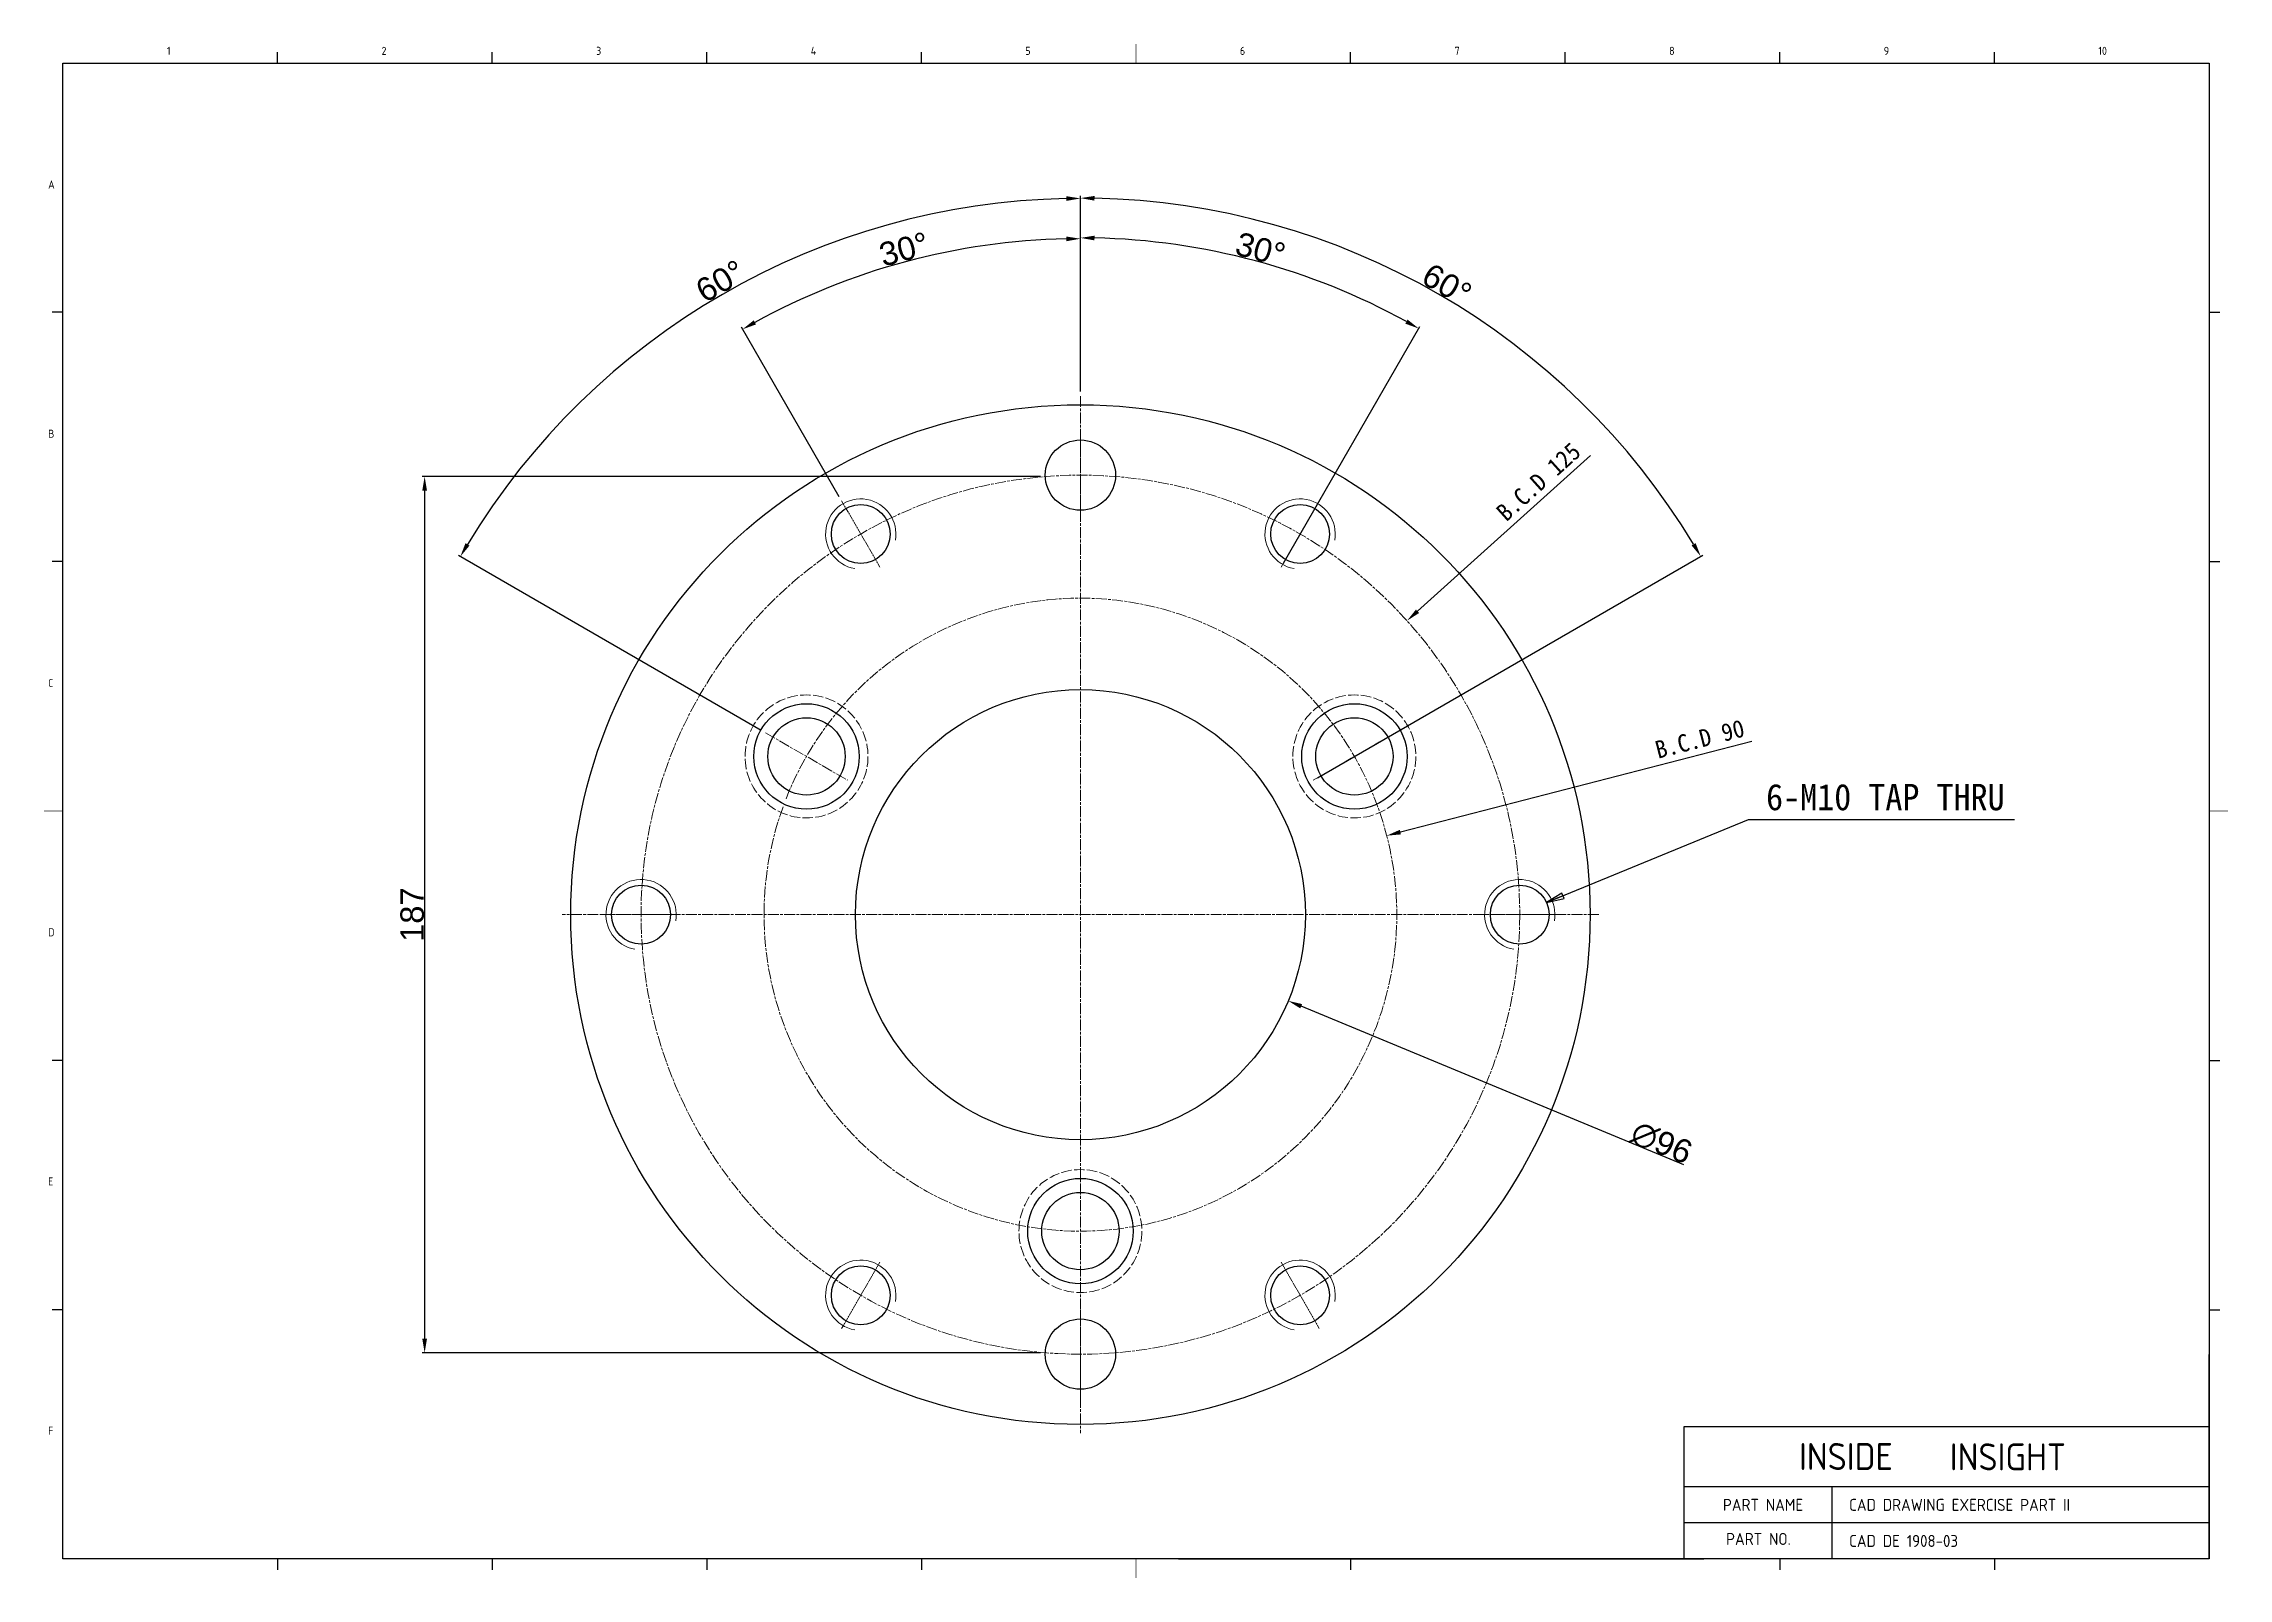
# Model space of a CAD drawing. Header units: millimetres. Extents: x 2015 to 2481, y 1948 to 2275.
import ezdxf

# ---------------------------------------------------------------- set-up
doc = ezdxf.new("R2010")
doc.units = ezdxf.units.MM
for name, pattern in [('D2', [11.2, 8, -0.8, 0.4, -0.8, 0.4, -0.8]), ('DC19051-050-06-B-003_PLATE B$0$CHAIN', [0.3543, 0.2362, -0.0295, 0.0591, -0.0295]), ('DC19051-050-06-B-003_PLATE B$0$DASHED', [0.2068, 0.1655, -0.0413])]:
    doc.linetypes.add(name, pattern=pattern)
doc.layers.add('3', color=3, linetype='D2')
doc.layers.add('DC19051-050-06-B-003_PLATE B$0$1', color=1, linetype='DC19051-050-06-B-003_PLATE B$0$CHAIN', lineweight=9, true_color=0xff0000)
doc.layers.add('DC19051-050-06-B-003_PLATE B$0$2', color=6, linetype='DC19051-050-06-B-003_PLATE B$0$DASHED', lineweight=18, true_color=0xff00ff)
for name, color, linetype, lineweight in [('DC19051-050-06-B-003_PLATE B$0$4', 7, 'Continuous', 9), ('DC19051-050-06-B-003_PLATE B$0$7', 7, 'Continuous', 30), ('DIMENSION', 3, 'Continuous', 25)]:
    doc.layers.add(name, color=color, linetype=linetype, lineweight=lineweight)
doc.styles.add('A', font='GENISO', dxfattribs={"bigfont": 'WHGTXT'})
doc.styles.add('DC19051-050-06-B-003_PLATE B$0$주 문자 (MNL)_3', font='')
doc.styles.get("Standard").update_dxf_attribs({"font": 'arial.ttf'})
doc.styles.get('DC19051-050-06-B-003_PLATE B$0$주 문자 (MNL)_3').set_extended_font_data('GulimChe')
doc.dimstyles.new('Copy of Copy of inside insight-1', dxfattribs={"dimscale": 100, "dimtxt": 5, "dimasz": 3, "dimexe": 0.5, "dimexo": 1, "dimgap": 0.09, "dimtad": 1, "dimdec": 0, "dimzin": 0, "dimdsep": 46, "dimtxsty": 'Standard', "dimcen": 0.09, "dimdle": 1, "dimclrd": 3, "dimclre": 3, "dimclrt": 2, "dimadec": 0, "dimazin": 0, "dimtfac": 1, "dimtdec": 0, "dimtofl": 0, "dimtmove": 0, "dimatfit": 3, "dimfxl": 1, "dimtolj": 1, "dimtzin": 0, "dimarcsym": 0})
doc.dimstyles.new('DC19051-050-06-B-003_PLATE B$0$기본값 (MNL)$7', dxfattribs={"dimscale": 1.25, "dimtxt": 3, "dimasz": 3, "dimexe": 0.8, "dimexo": 0.8, "dimgap": 0.5, "dimtad": 1, "dimdec": 5, "dimrnd": 1e-08, "dimdsep": 46, "dimtxsty": 'DC19051-050-06-B-003_PLATE B$0$주 문자 (MNL)_3', "dimcen": 0.09, "dimdle": 15, "dimclrd": 176, "dimclre": 174, "dimclrt": 150, "dimadec": 6, "dimazin": 2, "dimtfac": 0.833333, "dimtdec": 4, "dimtmove": 0, "dimatfit": 3, "dimldrblk": 'DC19051-050-06-B-003_PLATE B$0$Filled-1', "dimfxl": 1, "dimtolj": 1, "dimlwd": -1, "dimlwe": -1, "dimarcsym": 0})

# ---------------------------------------------------------------- blocks, each defined once
blk = doc.blocks.new('*D109')
at = {"layer": 'Defpoints', "color": 0, "transparency": 16777216}
for p in [(2305.91, 2151.99), (2166.52, 2026.58)]:
    blk.add_point(p, dxfattribs=at)
at = {"layer": 'DIMENSION', "color": 3, "lineweight": -2, "transparency": 16777216}
for p, q in [((2345.06, 2187.21), (2308.14, 2154)), ((2236.12, 2089.29), (2236.3, 2089.29)), ((2236.21, 2089.2), (2236.21, 2089.38))]:
    blk.add_line(p, q, dxfattribs=at)
at = {"layer": 'DIMENSION', "color": 3, "transparency": 16777216}
blk.add_solid([(2307.8, 2154.37), (2308.47, 2153.63), (2305.91, 2151.99)], dxfattribs=at)
at = {"layer": 'DIMENSION', "color": 2, "transparency": 16777216, "insert": (2323.13, 2174.45), "char_height": 5, "attachment_point": 1, "rotation": 41.977}
blk.add_mtext('\\A1; \\f굴림체|b0|i0;\\H3.7500;B.C.D 125 ', dxfattribs=at)
blk = doc.blocks.new('*D110')
at = {"layer": 'Defpoints', "color": 0, "transparency": 16777216}
for p in [(2301.57, 2106.14), (2170.85, 2072.43)]:
    blk.add_point(p, dxfattribs=at)
at = {"layer": 'DIMENSION', "color": 3, "lineweight": -2, "transparency": 16777216}
for p, q in [((2379.49, 2126.24), (2304.48, 2106.89)), ((2236.12, 2089.29), (2236.3, 2089.29)), ((2236.21, 2089.2), (2236.21, 2089.38))]:
    blk.add_line(p, q, dxfattribs=at)
at = {"layer": 'DIMENSION', "color": 3, "transparency": 16777216}
blk.add_solid([(2304.35, 2107.38), (2304.6, 2106.41), (2301.57, 2106.14)], dxfattribs=at)
at = {"layer": 'DIMENSION', "color": 2, "transparency": 16777216, "insert": (2356.63, 2125.69), "char_height": 5, "attachment_point": 1, "rotation": 14.4619}
blk.add_mtext('\\A1; \\f굴림체|b0|i0;\\H3.7500;B.C.D 90', dxfattribs=at)
blk = doc.blocks.new('*D111')
at = {"layer": 'Defpoints', "color": 0, "transparency": 16777216}
for p in [(2191.87, 2107.67), (2280.55, 2070.9)]:
    blk.add_point(p, dxfattribs=at)
at = {"layer": 'DIMENSION', "color": 3, "lineweight": -2, "transparency": 16777216}
for p, q in [((2236.12, 2089.29), (2236.3, 2089.29)), ((2236.21, 2089.2), (2236.21, 2089.38)), ((2364.94, 2035.9), (2283.32, 2069.75))]:
    blk.add_line(p, q, dxfattribs=at)
at = {"layer": 'DIMENSION', "color": 3, "transparency": 16777216}
blk.add_solid([(2283.51, 2070.21), (2283.13, 2069.29), (2280.55, 2070.9)], dxfattribs=at)
at = {"layer": 'DIMENSION', "color": 2, "transparency": 16777216, "insert": (2355.13, 2045.6), "char_height": 5, "attachment_point": 1, "rotation": 337.4763}
blk.add_mtext('\\A1;∅96', dxfattribs=at)
blk = doc.blocks.new('*D112')
at = {"layer": 'Defpoints', "color": 0, "transparency": 16777216}
for p in [(2285.59, 2224.95), (2236.21, 2199.91), (2279.01, 2163.41), (2236.21, 2089.29)]:
    blk.add_point(p, dxfattribs=at)
at = {"layer": 'DIMENSION', "color": 3, "lineweight": -2, "transparency": 16777216}
for p, q in [((2236.21, 2200.91), (2236.21, 2234.15)), ((2279.51, 2164.28), (2308.65, 2214.74))]:
    blk.add_line(p, q, dxfattribs=at)
blk.add_arc((2236.21, 2089.29), 144.37, 61.1907, 88.8093, dxfattribs=at)
at = {"layer": 'DIMENSION', "color": 3, "transparency": 16777216}
for points in [[(2239.21, 2233.12), (2239.22, 2234.12), (2236.21, 2233.65)], [(2306.03, 2216.22), (2305.54, 2215.35), (2308.4, 2214.31)]]:
    blk.add_solid(points, dxfattribs=at)
at = {"layer": 'DIMENSION', "color": 2, "transparency": 16777216, "insert": (2270.19, 2235.02), "char_height": 5, "attachment_point": 1, "rotation": 345}
blk.add_mtext('\\A1;30°', dxfattribs=at)
blk = doc.blocks.new('*D113')
at = {"layer": 'Defpoints', "color": 0, "transparency": 16777216}
for p in [(2211.18, 2231.28), (2236.21, 2199.91), (2185.26, 2177.54), (2236.21, 2089.29)]:
    blk.add_point(p, dxfattribs=at)
at = {"layer": 'DIMENSION', "color": 3, "lineweight": -2, "transparency": 16777216}
for p, q in [((2236.21, 2200.91), (2236.21, 2233.97)), ((2184.76, 2178.41), (2163.87, 2214.58))]:
    blk.add_line(p, q, dxfattribs=at)
blk.add_arc((2236.21, 2089.29), 144.18, 91.1922, 118.8078, dxfattribs=at)
at = {"layer": 'DIMENSION', "color": 3, "transparency": 16777216}
for points in [[(2233.21, 2233.94), (2233.22, 2232.94), (2236.21, 2233.47)], [(2166.98, 2215.19), (2166.49, 2216.06), (2164.12, 2214.15)]]:
    blk.add_solid(points, dxfattribs=at)
at = {"layer": 'DIMENSION', "color": 2, "transparency": 16777216, "insert": (2192.82, 2232.31), "char_height": 5, "attachment_point": 1, "rotation": 15}
blk.add_mtext('\\A1;30°', dxfattribs=at)
blk = doc.blocks.new('*D114')
at = {"layer": 'Defpoints', "color": 0, "transparency": 16777216}
for p in [(2288.49, 2232.91), (2236.21, 2199.91), (2285.9, 2117.97), (2236.21, 2089.29)]:
    blk.add_point(p, dxfattribs=at)
at = {"layer": 'DIMENSION', "color": 3, "lineweight": -2, "transparency": 16777216}
for p, q in [((2236.21, 2200.91), (2236.21, 2242.63)), ((2286.77, 2118.47), (2369.01, 2165.96))]:
    blk.add_line(p, q, dxfattribs=at)
blk.add_arc((2236.21, 2089.29), 152.84, 31.1246, 88.8754, dxfattribs=at)
at = {"layer": 'DIMENSION', "color": 3, "transparency": 16777216}
for points in [[(2239.21, 2241.6), (2239.22, 2242.6), (2236.21, 2242.13)], [(2367.48, 2168.54), (2366.62, 2168.04), (2368.58, 2165.71)]]:
    blk.add_solid(points, dxfattribs=at)
at = {"layer": 'DIMENSION', "color": 2, "transparency": 16777216, "insert": (2311.11, 2228.53), "char_height": 5, "attachment_point": 1, "rotation": 329.9421}
blk.add_mtext('\\A1;60°', dxfattribs=at)
blk = doc.blocks.new('*D115')
at = {"layer": 'Defpoints', "color": 0, "transparency": 16777216}
for p in [(2138.01, 2206.33), (2236.21, 2199.91), (2168.99, 2128.1), (2236.21, 2089.29)]:
    blk.add_point(p, dxfattribs=at)
at = {"layer": 'DIMENSION', "color": 3, "lineweight": -2, "transparency": 16777216}
for p, q in [((2236.21, 2200.91), (2236.21, 2242.57)), ((2168.12, 2128.6), (2103.47, 2165.93))]:
    blk.add_line(p, q, dxfattribs=at)
blk.add_arc((2236.21, 2089.29), 152.78, 91.1251, 148.8749, dxfattribs=at)
at = {"layer": 'DIMENSION', "color": 3, "transparency": 16777216}
for points in [[(2233.21, 2242.54), (2233.22, 2241.54), (2236.21, 2242.07)], [(2105.85, 2168.01), (2104.99, 2168.52), (2103.9, 2165.68)]]:
    blk.add_solid(points, dxfattribs=at)
at = {"layer": 'DIMENSION', "color": 2, "transparency": 16777216, "insert": (2153.55, 2224), "char_height": 5, "attachment_point": 1, "rotation": 29.7523}
blk.add_mtext('\\A1;60°', dxfattribs=at)
blk = doc.blocks.new('DC19051-050-06-B-003_PLATE B$0$Filled-1')
at = {"color": 0}
for p, q in [((0, 0), (-1, 0.17)), ((-1, 0.17), (-1, -0.17)), ((-1, 0), (0, 0)), ((-1, -0.17), (0, 0))]:
    blk.add_line(p, q, dxfattribs=at)
at = {"color": 0, "flags": 128}
blk.add_lwpolyline([(-1, -0.17), (0, 0), (-1, 0.17), (-1, -0.17)], dxfattribs=at)
at = {"color": 0}
blk.add_solid([(-1, -0.17), (0, 0), (-1, 0.17), (-1, -0.17)], dxfattribs=at)
blk = doc.blocks.new('*D116')
at = {"layer": 'Defpoints', "color": 0, "transparency": 16777216}
for p in [(2228.72, 2182.74), (2096.28, 1995.84), (2228.72, 1995.84)]:
    blk.add_point(p, dxfattribs=at)
at = {"layer": 'DIMENSION', "color": 3, "lineweight": -2, "transparency": 16777216}
for p, q in [((2227.72, 2182.74), (2095.78, 2182.74)), ((2096.28, 2179.74), (2096.28, 1998.84)), ((2227.72, 1995.84), (2095.78, 1995.84))]:
    blk.add_line(p, q, dxfattribs=at)
at = {"layer": 'DIMENSION', "color": 3, "transparency": 16777216}
for points in [[(2095.78, 2179.74), (2096.78, 2179.74), (2096.28, 2182.74)], [(2095.78, 1998.84), (2096.78, 1998.84), (2096.28, 1995.84)]]:
    blk.add_solid(points, dxfattribs=at)
at = {"layer": 'DIMENSION', "color": 2, "transparency": 16777216, "insert": (2093.64, 2089.29), "char_height": 5, "attachment_point": 5, "rotation": 90}
blk.add_mtext('\\A1;187', dxfattribs=at)

msp = doc.modelspace()

# ---------------------------------------------------------------- linework, layer by layer
at = {"linetype": 'Continuous'}
for p, q in [((2019.11, 2270.95), (2477.03, 2270.95)), ((2019.11, 1951.85), (2019.11, 2270.95)), ((2477.03, 2270.95), (2477.03, 1951.85)), ((2477.03, 1951.85), (2019.11, 1951.85))]:
    msp.add_line(p, q, dxfattribs=at)
at = {"layer": '3', "color": 3, "linetype": 'Continuous'}
for p, q in [((2064.9, 2270.95), (2064.9, 2273.26)), ((2110.69, 2270.95), (2110.69, 2273.26)), ((2202.28, 2270.95), (2202.28, 2273.26)), ((2293.86, 2270.95), (2293.86, 2273.26)), ((2339.65, 2270.95), (2339.65, 2273.26)), ((2385.44, 2270.95), (2385.44, 2273.26)), ((2431.24, 2270.95), (2431.24, 2273.26)), ((2019.11, 2217.79), (2016.8, 2217.79)), ((2477.03, 2217.79), (2479.33, 2217.79)), ((2019.11, 2164.62), (2016.8, 2164.62)), ((2477.03, 2164.62), (2479.33, 2164.62)), ((2019.11, 2058.18), (2016.8, 2058.18)), ((2477.03, 2058.18), (2479.33, 2058.18)), ((2019.11, 2005.01), (2016.8, 2005.01)), ((2477.03, 2005.01), (2479.33, 2005.01)), ((2477.03, 1951.85), (2477.03, 1995.47)), ((2477.03, 1980.07), (2364.98, 1980.07)), ((2364.98, 1980.07), (2364.98, 1951.85)), ((2477.03, 1967.24), (2364.98, 1967.24)), ((2396.62, 1951.85), (2396.62, 1967.24)), ((2477.03, 1959.55), (2364.98, 1959.55)), ((2064.9, 1951.85), (2064.9, 1949.54)), ((2110.69, 1951.85), (2110.69, 1949.54)), ((2156.48, 1951.85), (2156.48, 1949.54)), ((2202.28, 1951.85), (2202.28, 1949.54)), ((2257.16, 1951.85), (2369.21, 1951.85)), ((2293.86, 1951.85), (2293.86, 1949.54)), ((2385.44, 1951.85), (2385.44, 1949.54)), ((2431.24, 1951.85), (2431.24, 1949.54))]:
    msp.add_line(p, q, dxfattribs=at)
at = {"layer": '3', "linetype": 'Continuous'}
msp.add_line((2156.48, 2270.95), (2156.48, 2273.26), dxfattribs=at)
at = {"layer": '3', "color": 3, "linetype": 'Continuous', "const_width": 0.173}
for points in [[(2248.07, 2270.95), (2248.07, 2274.98)], [(2019.11, 2111.4), (2015.08, 2111.4)], [(2477.03, 2111.4), (2481.06, 2111.4)], [(2248.07, 1951.85), (2248.07, 1947.82)]]:
    msp.add_lwpolyline(points, dxfattribs=at)
at = {"layer": 'DC19051-050-06-B-003_PLATE B$0$1', "linetype": 'DC19051-050-06-B-003_PLATE B$0$CHAIN', "ltscale": 9.878633}
for p, q in [((2236.21, 2199.91), (2236.21, 1978.66)), ((2168.99, 2128.1), (2186.53, 2117.97)), ((2285.9, 2117.97), (2303.44, 2128.1)), ((2346.84, 2089.29), (2125.59, 2089.29)), ((2236.21, 2031.91), (2236.21, 2011.66))]:
    msp.add_line(p, q, dxfattribs=at)
at = {"layer": 'DC19051-050-06-B-003_PLATE B$0$1', "linetype": 'DC19051-050-06-B-003_PLATE B$0$CHAIN', "ltscale": 5.555987}
for p, q in [((2236.21, 2173.66), (2236.21, 2192.41)), ((2236.21, 2004.91), (2236.21, 1986.16))]:
    msp.add_line(p, q, dxfattribs=at)
at = {"layer": 'DC19051-050-06-B-003_PLATE B$0$1', "linetype": 'DC19051-050-06-B-003_PLATE B$0$CHAIN', "ltscale": 4.834147}
for p, q in [((2185.26, 2177.54), (2193.42, 2163.41)), ((2279.01, 2163.41), (2287.17, 2177.54)), ((2150.62, 2089.29), (2134.31, 2089.29)), ((2321.81, 2089.29), (2338.12, 2089.29)), ((2193.42, 2015.16), (2185.26, 2001.03)), ((2279.01, 2015.16), (2287.17, 2001.03))]:
    msp.add_line(p, q, dxfattribs=at)
at = {"layer": 'DC19051-050-06-B-003_PLATE B$0$1', "linetype": 'DC19051-050-06-B-003_PLATE B$0$CHAIN', "ltscale": 9.878633}
msp.add_circle((2236.21, 2089.29), 93.75, dxfattribs=at)
msp.add_arc((2236.21, 2089.29), 67.5, 160.0646, 158.5944, dxfattribs=at)
at = {"layer": 'DC19051-050-06-B-003_PLATE B$0$2', "ltscale": 13.292522}
for centre in [(2177.76, 2123.04), (2294.67, 2123.04), (2236.21, 2021.79)]:
    msp.add_circle(centre, 13.12, dxfattribs=at)
at = {"layer": 'DC19051-050-06-B-003_PLATE B$0$4'}
for centre in [(2189.34, 2170.48), (2283.09, 2170.48), (2142.46, 2089.29), (2329.96, 2089.29), (2189.34, 2008.1), (2283.09, 2008.1)]:
    msp.add_arc(centre, 7.5, 350, 260, dxfattribs=at)
at = {"layer": 'DC19051-050-06-B-003_PLATE B$0$7'}
for centre, radius in [((2236.21, 2089.29), 108.75), ((2236.21, 2183.04), 7.5), ((2189.34, 2170.48), 6.28), ((2283.09, 2170.48), 6.28), ((2236.21, 2089.29), 48), ((2177.76, 2123.04), 11.25), ((2177.76, 2123.04), 8.25), ((2294.67, 2123.04), 11.25), ((2294.67, 2123.04), 8.25), ((2142.46, 2089.29), 6.28), ((2329.96, 2089.29), 6.28), ((2236.21, 2021.79), 11.25), ((2236.21, 2021.79), 8.25), ((2189.34, 2008.1), 6.28), ((2283.09, 2008.1), 6.28), ((2236.21, 1995.54), 7.5)]:
    msp.add_circle(centre, radius, dxfattribs=at)

# ---------------------------------------------------------------- texts
at = {"linetype": 'Continuous', "style": 'A'}
for s, height, p in [('1', 1.73, (2041.28, 2272.68)), ('2', 1.73, (2087.08, 2272.68)), ('3', 1.73, (2132.87, 2272.68)), ('4', 1.73, (2178.66, 2272.68)), ('5', 1.73, (2224.45, 2272.68)), ('6', 1.73, (2270.24, 2272.68)), ('7', 1.73, (2316.04, 2272.68)), ('8', 1.73, (2361.83, 2272.68)), ('9', 1.73, (2407.62, 2272.68)), ('10', 1.728, (2453.41, 2272.68)), ('A', 1.73, (2015.94, 2244.17)), ('B', 1.73, (2015.94, 2191)), ('C', 1.73, (2015.94, 2137.84)), ('D', 1.73, (2015.94, 2084.67)), ('E', 1.73, (2015.94, 2031.51)), ('F', 1.73, (2015.94, 1978.34)), ('INSIDE', 5.752, (2389.55, 1970.83)), ('INSIGHT', 5.752, (2421.72, 1970.76)), ('PART NAME', 2.566, (2373.31, 1962.11)), ('CAD DRAWING EXERCISE PART II', 2.5661, (2400.24, 1962.11)), ('PART NO.', 2.566, (2373.99, 1954.84)), ('CAD DE 1908-03', 2.5661, (2400.24, 1954.41))]:
    msp.add_text(s, height=height, dxfattribs=at).set_placement(p)
at = {"layer": 'DIMENSION', "insert": (2382.52, 2117.19), "char_height": 5.625, "width": 72.4777, "attachment_point": 1, "line_spacing_factor": 0.525, "style": 'DC19051-050-06-B-003_PLATE B$0$주 문자 (MNL)_3'}
msp.add_mtext('6-M10 TAP THRU', dxfattribs=at)

# ---------------------------------------------------------------- dimensions: what is measured, and where the dimension line sits
at = {"layer": 'DIMENSION'}
for base, p1, p2, picture, middle in [((2138.01, 2206.33), (2236.21, 2199.91), (2168.99, 2128.1), '*D115', (2160.39, 2221.93)), ((2288.49, 2232.91), (2285.9, 2117.97), (2236.21, 2199.91), '*D114', (2312.77, 2221.57)), ((2211.18, 2231.28), (2236.21, 2199.91), (2185.26, 2177.54), '*D113', (2198.9, 2228.56)), ((2285.59, 2224.95), (2279.01, 2163.41), (2236.21, 2199.91), '*D112', (2273.58, 2228.73))]:
    dim = msp.add_angular_dim_3p(base=base, center=(2236.21, 2089.29), p1=p1, p2=p2, dimstyle='Copy of Copy of inside insight-1', override={"dimscale": 1, "dimsah": 1}, dxfattribs=at)
    dim.commit()
    dim.dimension.update_dxf_attribs({"geometry": picture, "text_midpoint": middle, "dimtype": 165})
for p1, p2, text, picture, middle in [((2166.52, 2026.58), (2305.91, 2151.99), ' \\f굴림체|b0|i0;\\H3.7500;B.C.D 125 ', '*D109', (2335.79, 2178.88)), ((2170.85, 2072.43), (2301.57, 2106.14), ' \\f굴림체|b0|i0;\\H3.7500;B.C.D 90', '*D110', (2368.66, 2123.45))]:
    dim = msp.add_diameter_dim_2p(p1=p1, p2=p2, text=text, dimstyle='Copy of Copy of inside insight-1', override={"dimscale": 1, "dimsah": 1}, dxfattribs=at)
    dim.commit()
    dim.dimension.update_dxf_attribs({"geometry": picture, "text_midpoint": middle, "dimtype": 163})
dim = msp.add_linear_dim(base=(2096.28, 1995.84), p1=(2228.72, 2182.74), p2=(2228.72, 1995.84), angle=90, dimstyle='Copy of Copy of inside insight-1', override={"dimscale": 1, "dimsah": 1}, dxfattribs=at)
dim.commit()
dim.dimension.update_dxf_attribs({"geometry": '*D116', "text_midpoint": (2093.64, 2089.29)})
dim = msp.add_diameter_dim_2p(p1=(2191.87, 2107.67), p2=(2280.55, 2070.9), dimstyle='Copy of Copy of inside insight-1', override={"dimscale": 1, "dimsah": 1}, dxfattribs=at)
dim.commit()
dim.dimension.update_dxf_attribs({"geometry": '*D111', "text_midpoint": (2359, 2038.37), "dimtype": 163})

# ---------------------------------------------------------------- leaders
at = {"layer": 'DIMENSION', "annotation_type": 0, "has_hookline": 1, "hookline_direction": 0, "text_width": 53.04}
msp.add_leader([(2335.69, 2091.87), (2378.77, 2109.6), (2382.52, 2109.6)], dimstyle='DC19051-050-06-B-003_PLATE B$0$기본값 (MNL)$7', override={"dimgap": 0, "dimtad": 1}, dxfattribs=at)

doc.saveas('drawing.dxf')
